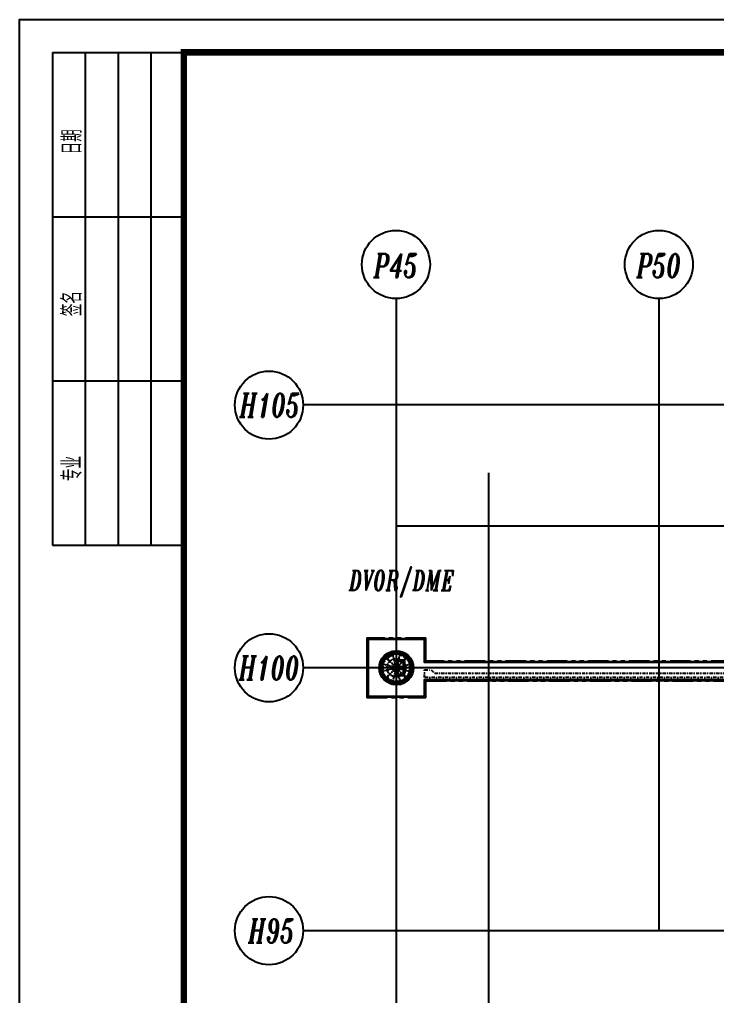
# Model space of a CAD drawing. Header units: millimetres. Extents: x -2699 to 2556, y 623 to 2108.
# Drawn here: x -2699 to -2169, y 1365 to 2108 of the extents above; entities that cross this region are included whole.
import ezdxf
from ezdxf.enums import TextEntityAlignment as Align

# ---------------------------------------------------------------- set-up
doc = ezdxf.new("R2010")
doc.units = ezdxf.units.MM
for name, pattern in [('CENTER', [2, 1.25, -0.25, 0.25, -0.25]), ('DASHDOT', [1, 0.5, -0.25, 0, -0.25]), ('PHANTOM2', [1.25, 0.625, -0.125, 0.125, -0.125, 0.125, -0.125])]:
    doc.linetypes.add(name, pattern=pattern)
for name, color, linetype in [('FGW', 8, 'Continuous'), ('HZ', 7, 'Continuous'), ('ROAD', 154, 'Continuous'), ('TU--HZ', 7, 'Continuous'), ('TU--LIMIT', 6, 'Continuous'), ('地网', 63, 'Continuous'), ('建筑物', 1, 'Continuous'), ('征地线', 6, 'PHANTOM2'), ('散水', 8, 'Continuous'), ('灯光带道路', 6, 'DASHDOT'), ('飞行区围界', 5, 'FENCELINE1')]:
    doc.layers.add(name, color=color, linetype=linetype)
doc.styles.add('FHZ', font='romans.shx', dxfattribs={"width": 0.67, "bigfont": 'tssdchn.shx'})
doc.styles.add('ITALICT', font='italict.shx', dxfattribs={"width": 0.67, "bigfont": 'tssdchn.shx'})
doc.linetypes.add('FENCELINE1', pattern='A,0.25,-0.1,[133,ltypeshp.shx,S=0.1,R=0,X=-0.1,Y=0],-0.1,1', length=1.45)

# ---------------------------------------------------------------- blocks, each defined once
blk = doc.blocks.new('A$C299A1629')
at = {"layer": '建筑物'}
blk.add_lwpolyline([(0.92, 5.12), (11.12, 5.12), (11.12, 1.22), (0.92, 1.22)], close=True, dxfattribs=at)
at = {"layer": '散水'}
for p, q in [((0, 6.04), (12.04, 6.04)), ((0, 6.04), (0, 0.3)), ((0.8, 5.24), (0, 6.04)), ((0.8, 1.1), (0, 0.3)), ((0, 0.3), (1.88, 0.3)), ((1.88, 0), (1.88, 1.1)), ((3.58, 1.1), (3.58, 0)), ((3.58, 0.3), (9.54, 0.3)), ((9.54, 1.1), (9.54, 0)), ((11.24, 5.24), (12.04, 6.04)), ((11.24, 1.1), (12.04, 0.3)), ((11.24, 0), (11.24, 1.1)), ((11.24, 0.3), (12.04, 0.3)), ((12.04, 6.04), (12.04, 0.3)), ((3.58, 0), (1.88, 0)), ((9.54, 0), (11.24, 0))]:
    blk.add_line(p, q, dxfattribs=at)

msp = doc.modelspace()

# ---------------------------------------------------------------- hatches: boundary and pattern name
at = {"layer": '地网', "linetype": 'Continuous'}
h = msp.add_hatch(dxfattribs=at)
h.set_pattern_fill('ANSI37', color=6, scale=10, angle=75, style=0)
h.set_pattern_definition([(120, (-1830.8727, 958.9674), (-1.0825318, -0.625), []), (210, (-1830.8727, 958.9674), (0.625, -1.0825318), [])])
h.paths.add_polyline_path([(-2415.61, 1602.24, 1), (-2408.88, 1627.35, 1)])
h.paths.add_polyline_path([(-2409.65, 1624.46, -1), (-2414.83, 1605.14, -1)], flags=16)

# ---------------------------------------------------------------- linework, layer by layer
at = {"layer": 'FGW', "linetype": 'Continuous'}
for p, q in [((-2412.24, 814.8), (-2412.24, 1895.71)), ((-2212.24, 1414.8), (-2212.24, 1895.71)), ((-2412.24, 814.8), (-2412.24, 1855.54)), ((-2412.24, 814.8), (-2412.24, 1855.54)), ((-2412.24, 814.8), (-2412.24, 1855.54)), ((2387.76, 1814.8), (-2483.16, 1814.8)), ((2387.76, 1814.8), (-2483.16, 1814.8)), ((2387.76, 1814.8), (-2483.16, 1814.8)), ((2387.76, 1814.8), (-2483.16, 1814.8)), ((2387.76, 1814.8), (-2483.16, 1814.8)), ((2387.76, 1814.8), (-2483.16, 1814.8)), ((2387.76, 1814.8), (-2483.16, 1814.8)), ((-2341.94, 722.5), (-2341.94, 1763.24)), ((-2341.94, 722.5), (-2341.94, 1763.24)), ((-2341.94, 722.5), (-2341.94, 1763.24)), ((2458.06, 1722.5), (-2412.85, 1722.5)), ((2458.06, 1722.5), (-2412.85, 1722.5)), ((2458.06, 1722.5), (-2412.85, 1722.5)), ((2387.76, 1614.8), (-2483.16, 1614.8)), ((2387.76, 1414.8), (-2483.16, 1414.8))]:
    msp.add_line(p, q, dxfattribs=at)
at = {"layer": 'FGW'}
for centre in [(-2412.57, 1921.63), (-2212.57, 1921.63), (-2509.08, 1814.65, -2.02), (-2509.08, 1614.8, -2.02), (-2509.08, 1414.8, -2.02)]:
    msp.add_circle(centre, 25.92, dxfattribs=at)
at = {"layer": 'TU--LIMIT'}
for p, q in [((-2673.87, 2083), (-2673.87, 1708)), ((-2673.87, 2083), (-2573.87, 2083)), ((-2648.87, 2083), (-2648.87, 1708)), ((-2623.87, 2083), (-2623.87, 1708)), ((-2598.87, 2083), (-2598.87, 1708)), ((-2673.87, 1958), (-2573.87, 1958)), ((-2673.87, 1958), (-2573.87, 1958)), ((-2673.87, 1833), (-2573.87, 1833)), ((-2673.87, 1833), (-2573.87, 1833)), ((-2673.87, 1833), (-2573.87, 1833)), ((-2673.87, 1708), (-2573.87, 1708))]:
    msp.add_line(p, q, dxfattribs=at)
at = {"layer": 'TU--LIMIT', "color": 6}
msp.add_lwpolyline([(2556.13, 623), (-2698.87, 623), (-2698.87, 2108), (2556.13, 2108)], close=True, dxfattribs=at)
at = {"layer": 'TU--LIMIT', "const_width": 5}
msp.add_lwpolyline([(-2573.87, 648), (2531.13, 648), (2531.13, 2083), (-2573.87, 2083)], close=True, dxfattribs=at)
at = {"layer": '地网', "color": 9, "linetype": 'CENTER'}
for q in [(-2415.74, 1627.84), (-2408.75, 1627.84), (-2421.79, 1624.34), (-2402.7, 1624.34), (-2425.28, 1618.29), (-2425.28, 1611.3), (-2421.79, 1605.25), (-2415.74, 1601.76), (-2399.2, 1618.29), (-2408.75, 1601.76), (-2402.7, 1605.25), (-2399.2, 1611.3)]:
    msp.add_line((-2412.24, 1614.8), q, dxfattribs=at)
at = {"layer": '地网', "color": 6, "linetype": 'Continuous'}
for points in [[(-2415.44, 1625.59), (-2414.86, 1625.74), (-2415.02, 1626.32), (-2415.6, 1626.17)], [(-2409.62, 1625.74), (-2409.04, 1625.59), (-2408.88, 1626.17), (-2409.46, 1626.32)], [(-2420.41, 1622.54), (-2419.99, 1622.97), (-2420.41, 1623.39), (-2420.84, 1622.97)], [(-2418.61, 1620.74), (-2418.18, 1621.16), (-2418.61, 1621.58), (-2419.03, 1621.16)], [(-2414.26, 1621.18), (-2413.68, 1621.33), (-2413.84, 1621.91), (-2414.42, 1621.76)], [(-2410.8, 1621.33), (-2410.22, 1621.18), (-2410.07, 1621.76), (-2410.65, 1621.91)], [(-2406.3, 1621.16), (-2405.88, 1620.74), (-2405.45, 1621.16), (-2405.88, 1621.58)], [(-2404.5, 1622.97), (-2404.07, 1622.54), (-2403.65, 1622.97), (-2404.07, 1623.39)], [(-2423.19, 1617.42), (-2423.03, 1618), (-2423.61, 1618.15), (-2423.77, 1617.58)], [(-2423.03, 1611.59), (-2423.19, 1612.17), (-2423.77, 1612.02), (-2423.61, 1611.44)], [(-2418.78, 1616.24), (-2418.62, 1616.82), (-2419.2, 1616.97), (-2419.36, 1616.39)], [(-2418.62, 1612.78), (-2418.78, 1613.36), (-2419.36, 1613.2), (-2419.2, 1612.62)], [(-2412.64, 1615.2), (-2412.64, 1614.4), (-2411.84, 1614.4), (-2411.84, 1615.2)], [(-2405.86, 1616.82), (-2405.71, 1616.24), (-2405.13, 1616.39), (-2405.28, 1616.97)], [(-2405.71, 1613.36), (-2405.86, 1612.78), (-2405.28, 1612.62), (-2405.13, 1613.2)], [(-2401.45, 1618), (-2401.29, 1617.42), (-2400.71, 1617.58), (-2400.87, 1618.15)], [(-2401.29, 1612.17), (-2401.45, 1611.59), (-2400.87, 1611.44), (-2400.71, 1612.02)], [(-2419.99, 1606.63), (-2420.41, 1607.05), (-2420.84, 1606.63), (-2420.41, 1606.2)], [(-2418.18, 1608.43), (-2418.61, 1608.86), (-2419.03, 1608.43), (-2418.61, 1608.01)], [(-2414.86, 1603.85), (-2415.44, 1604), (-2415.6, 1603.42), (-2415.02, 1603.27)], [(-2413.68, 1608.26), (-2414.26, 1608.42), (-2414.42, 1607.84), (-2413.84, 1607.68)], [(-2410.22, 1608.42), (-2410.8, 1608.26), (-2410.65, 1607.68), (-2410.07, 1607.84)], [(-2409.04, 1604), (-2409.62, 1603.85), (-2409.46, 1603.27), (-2408.88, 1603.42)], [(-2405.88, 1608.86), (-2406.3, 1608.43), (-2405.88, 1608.01), (-2405.45, 1608.43)], [(-2404.07, 1607.05), (-2404.5, 1606.63), (-2404.07, 1606.2), (-2403.65, 1606.63)]]:
    msp.add_lwpolyline(points, close=True, dxfattribs=at)
for centre, radius in [((-2412.24, 1614.8), 13), ((-2415.42, 1626.06), 0.028), ((-2415.13, 1626.14), 0.028), ((-2409.36, 1626.14), 0.028), ((-2409.07, 1626.06), 0.028), ((-2420.62, 1622.97), 0.028), ((-2420.41, 1623.18), 0.028), ((-2420.41, 1622.75), 0.028), ((-2420.2, 1622.97), 0.028), ((-2418.82, 1621.16), 0.028), ((-2418.61, 1621.37), 0.028), ((-2418.61, 1620.95), 0.028), ((-2418.39, 1621.16), 0.028), ((-2415.34, 1625.77), 0.028), ((-2415.05, 1625.85), 0.028), ((-2414.23, 1621.65), 0.028), ((-2414.16, 1621.36), 0.028), ((-2413.94, 1621.73), 0.028), ((-2413.87, 1621.44), 0.028), ((-2410.62, 1621.44), 0.028), ((-2410.54, 1621.73), 0.028), ((-2410.33, 1621.36), 0.028), ((-2410.25, 1621.65), 0.028), ((-2409.44, 1625.85), 0.028), ((-2409.15, 1625.77), 0.028), ((-2406.09, 1621.16), 0.028), ((-2405.88, 1621.37), 0.028), ((-2405.88, 1620.95), 0.028), ((-2405.67, 1621.16), 0.028), ((-2404.28, 1622.97), 0.028), ((-2404.07, 1623.18), 0.028), ((-2404.07, 1622.75), 0.028), ((-2403.86, 1622.97), 0.028), ((-2423.59, 1617.68), 0.028), ((-2423.59, 1611.91), 0.028), ((-2423.51, 1617.97), 0.028), ((-2423.51, 1611.62), 0.028), ((-2423.3, 1617.6), 0.028), ((-2423.3, 1611.99), 0.028), ((-2423.22, 1617.89), 0.028), ((-2423.22, 1611.7), 0.028), ((-2419.17, 1616.5), 0.028), ((-2419.17, 1613.09), 0.028), ((-2419.1, 1616.79), 0.028), ((-2419.1, 1612.8), 0.028), ((-2418.88, 1616.42), 0.028), ((-2418.88, 1613.17), 0.028), ((-2418.81, 1616.71), 0.028), ((-2418.81, 1612.88), 0.028), ((-2412.39, 1614.95), 0.028), ((-2412.39, 1614.65), 0.028), ((-2412.09, 1614.95), 0.028), ((-2412.09, 1614.65), 0.028), ((-2405.68, 1616.71), 0.028), ((-2405.68, 1612.88), 0.028), ((-2405.6, 1616.42), 0.028), ((-2405.6, 1613.17), 0.028), ((-2405.39, 1616.79), 0.028), ((-2405.39, 1612.8), 0.028), ((-2405.31, 1616.5), 0.028), ((-2405.31, 1613.09), 0.028), ((-2401.27, 1617.89), 0.028), ((-2401.27, 1611.7), 0.028), ((-2401.19, 1617.6), 0.028), ((-2401.19, 1611.99), 0.028), ((-2400.98, 1617.97), 0.028), ((-2400.98, 1611.62), 0.028), ((-2400.9, 1617.68), 0.028), ((-2400.9, 1611.91), 0.028), ((-2420.62, 1606.63), 0.028), ((-2420.41, 1606.84), 0.028), ((-2420.41, 1606.41), 0.028), ((-2420.2, 1606.63), 0.028), ((-2418.82, 1608.43), 0.028), ((-2418.61, 1608.64), 0.028), ((-2418.61, 1608.22), 0.028), ((-2418.39, 1608.43), 0.028), ((-2415.34, 1603.82), 0.028), ((-2414.23, 1607.94), 0.028), ((-2414.16, 1608.23), 0.028), ((-2413.94, 1607.86), 0.028), ((-2413.87, 1608.15), 0.028), ((-2410.62, 1608.15), 0.028), ((-2410.54, 1607.86), 0.028), ((-2410.33, 1608.23), 0.028), ((-2410.25, 1607.94), 0.028), ((-2409.15, 1603.82), 0.028), ((-2406.09, 1608.43), 0.028), ((-2405.88, 1608.64), 0.028), ((-2405.88, 1608.22), 0.028), ((-2405.67, 1608.43), 0.028), ((-2404.28, 1606.63), 0.028), ((-2404.07, 1606.84), 0.028), ((-2404.07, 1606.41), 0.028), ((-2403.86, 1606.63), 0.028), ((-2415.42, 1603.53), 0.028), ((-2415.13, 1603.45), 0.028), ((-2415.05, 1603.74), 0.028), ((-2409.44, 1603.74), 0.028), ((-2409.36, 1603.45), 0.028), ((-2409.07, 1603.53), 0.028)]:
    msp.add_circle(centre, radius, dxfattribs=at)
at = {"layer": '地网', "color": 9, "linetype": 'CENTER'}
for radius in [11.55, 6.99]:
    msp.add_circle((-2412.24, 1614.8), radius, dxfattribs=at)
at = {"layer": '建筑物', "const_width": 0.5, "elevation": 1.7}
msp.add_lwpolyline([(-2410.47, 1619.46, 1), (-2410.47, 1619.58, 1)], format="xyb", close=True, dxfattribs=at)
at = {"layer": '建筑物'}
msp.add_circle((-2412.24, 1614.8), 3, dxfattribs=at)
at = {"layer": '征地线', "ltscale": 25, "const_width": 1}
msp.add_lwpolyline([(-1622.24, 1524.8), (-1772.24, 1524.8), (-1772.24, 1594.8), (-1782.24, 1604.8), (-2389.74, 1604.8), (-2389.74, 1592.3), (-2434.74, 1592.3), (-2434.74, 1637.3), (-2389.74, 1637.3), (-2389.74, 1619.8), (-1782.24, 1619.8), (-1772.24, 1629.8), (-1772.24, 1704.8), (-1772.24, 1704.8), (-1772.24, 1714.8), (-1772.24, 1814.8), (-1372.24, 1814.8)], dxfattribs=at)
at = {"layer": '征地线', "ltscale": 25}
msp.add_lwpolyline([(-1622.24, 1704.8), (-1772.24, 1704.8), (-1772.24, 1629.8), (-1782.24, 1619.8), (-2389.74, 1619.8), (-2389.74, 1637.3), (-2434.74, 1637.3), (-2434.74, 1592.3), (-2389.74, 1592.3), (-2389.74, 1604.8), (-1782.24, 1604.8), (-1772.24, 1594.8), (-1772.24, 1524.8), (-1622.24, 1524.8)], dxfattribs=at)
at = {"layer": '灯光带道路', "ltscale": 5}
msp.add_lwpolyline([(-2390.74, 1607.3), (-2390.74, 1613.3), (-2385.74, 1613.3), (-2383.24, 1610.8), (-1781.24, 1610.8), (-1781.24, 1607.3), (-2390.74, 1607.3)], dxfattribs=at)
at = {"layer": '飞行区围界', "ltscale": 15}
msp.add_lwpolyline([(987.76, 1783.8), (-1012.28, 1783.8), (-1372.28, 1813.8), (-1771.24, 1813.8), (-1771.24, 1714.38), (-1771.24, 1703.8), (-1771.24, 1703.8), (-1771.24, 1629.38), (-1781.83, 1618.8), (-2390.74, 1618.8), (-2390.74, 1636.3), (-2433.74, 1636.3), (-2433.74, 1593.3), (-2390.74, 1593.3), (-2390.74, 1605.8), (-1781.83, 1605.8), (-1771.24, 1595.21), (-1771.24, 1525.8), (-1621.83, 1525.8), (-1611.24, 1515.21), (-1611.24, 1389.8), (-1569.24, 1389.8), (-1569.24, 1393.8)], dxfattribs=at)

# ---------------------------------------------------------------- block references
at = {"layer": 'ROAD', "rotation": 90}
msp.add_blockref('A$C299A1629', (-2405.8, 1608.83), dxfattribs=at)

# ---------------------------------------------------------------- texts
at = {"layer": 'FGW', "style": 'ITALICT', "width": 0.67}
for s, p in [('P45', (-2412.73, 1920.65, 26.21)), ('P50', (-2212.73, 1920.65, 26.21)), ('H105', (-2508.51, 1814.55, 26.21)), ('H100', (-2509.07, 1614.55, 26.21)), ('H95', (-2507.3, 1414.55, 26.21))]:
    msp.add_text(s, height=18, dxfattribs=at).set_placement(p, align=Align.MIDDLE)
at = {"layer": 'HZ', "color": 0, "style": 'ITALICT', "width": 0.67}
msp.add_text('DVOR/DME', height=15, dxfattribs=at).set_placement((-2448.31, 1673.71))
at = {"layer": 'TU--HZ', "color": 4, "style": 'FHZ', "width": 0.67}
for s, p in [('日期', (-2651.5, 2005.42)), ('签名', (-2651.5, 1882.32)), ('专业', (-2651.5, 1756.83))]:
    msp.add_text(s, height=15, rotation=90, dxfattribs=at).set_placement(p)

doc.saveas('drawing.dxf')
